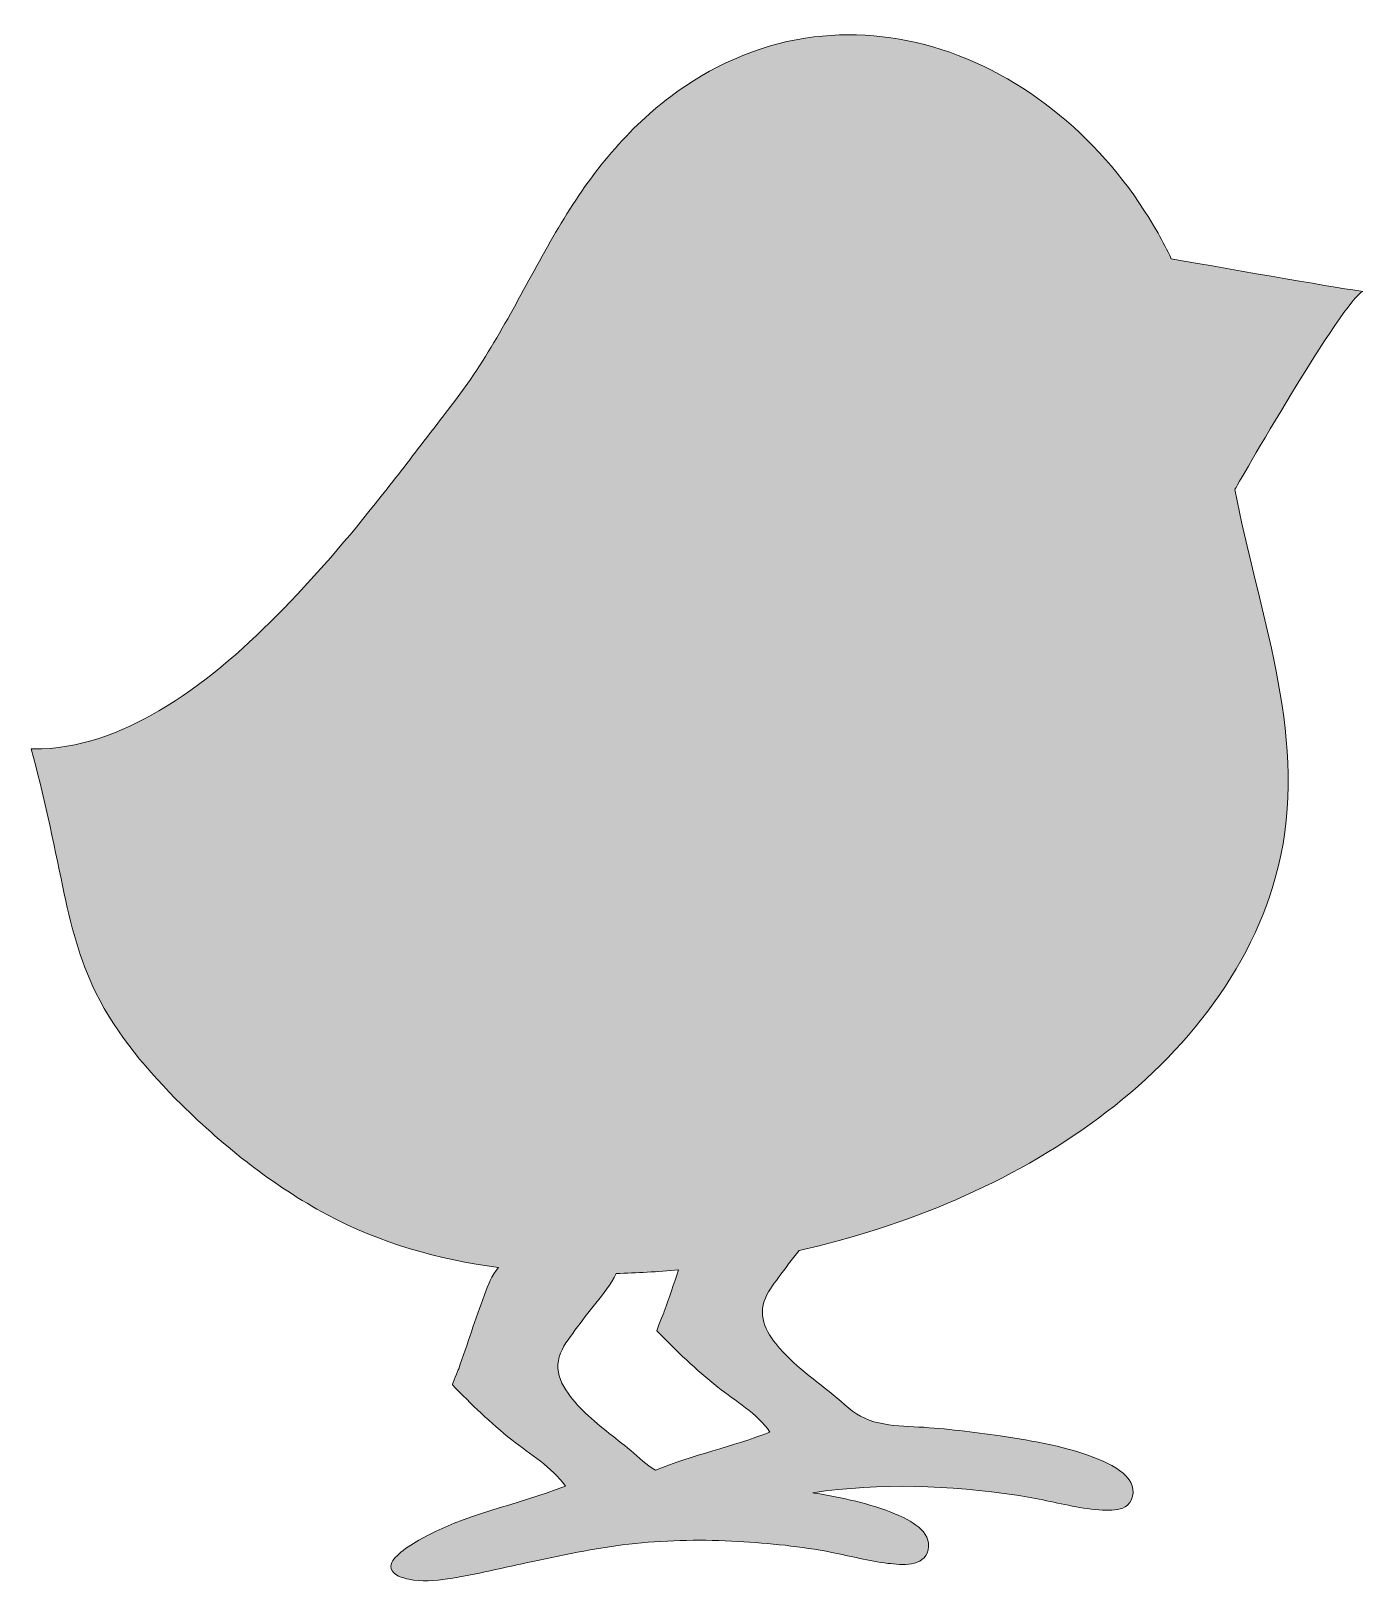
# Model space of a CAD drawing. Header units: inches. Extents: x 0 to 88, y 0 to 102.
import ezdxf

# ---------------------------------------------------------------- set-up
doc = ezdxf.new("R2010")
doc.units = ezdxf.units.IN
doc.header["$MEASUREMENT"] = 0
doc.layers.add('Layer 1', color=7, linetype='Continuous')

msp = doc.modelspace()

# ---------------------------------------------------------------- hatches: boundary and pattern name
at = {"layer": 'Layer 1', "true_color": 0xf7da31}
h = msp.add_hatch(color=40, dxfattribs=at)
h.dxf.hatch_style = 2
edge = h.paths.add_edge_path()
edge.add_spline(control_points=[(59.81, 100.64), (56.94, 101.56), (53.87, 101.85), (50.88, 101.38), (47.66, 100.88), (44.64, 99.5), (42.04, 97.55), (38.96, 95.23), (36.61, 92.21), (34.66, 88.92), (32.7, 85.62), (31.06, 82.12), (28.88, 78.95), (27.97, 77.65), (26.97, 76.4), (26.01, 75.13), (25.02, 73.84), (24.03, 72.55), (23.02, 71.28), (20.86, 68.56), (18.61, 65.9), (16.15, 63.43), (13.82, 61.08), (11.28, 58.86), (8.41, 57.18), (5.92, 55.71), (3.1, 54.64), (0.17, 54.67), (0.11, 54.67), (0.06, 54.67), (0, 54.67), (0.86, 51.68), (1.46, 48.64), (2.09, 45.59), (2.59, 43.2), (3.18, 40.83), (4.27, 38.64), (5.65, 35.86), (7.7, 33.47), (9.89, 31.3), (12.74, 28.49), (15.92, 25.97), (19.45, 24.07), (22.98, 22.18), (26.77, 21.12), (30.72, 20.6), (30.27, 20.03), (30.04, 19.47), (29.8, 18.8), (29.5, 17.99), (29.22, 17.18), (28.94, 16.36), (28.67, 15.55), (28.39, 14.75), (28.11, 13.94), (28.08, 13.87), (27.67, 12.9), (27.69, 12.88), (28.94, 11.61), (30.21, 10.37), (31.6, 9.26), (32.8, 8.3), (34.23, 7.51), (35.12, 6.23), (31.93, 4.96), (28.48, 4.41), (25.48, 2.67), (25.01, 2.4), (24.55, 2.11), (24.15, 1.74), (23.91, 1.52), (23.58, 1.17), (23.66, 0.81), (23.78, 0.35), (24.45, 0.19), (24.83, 0.11), (25.66, -0.07), (26.55, 0), (27.38, 0.13), (29.26, 0.4), (31.11, 0.89), (32.97, 1.28), (35.21, 1.75), (37.44, 2.22), (39.72, 2.46), (41.96, 2.69), (44.22, 2.72), (46.46, 2.59), (48.52, 2.47), (50.61, 2.27), (52.63, 1.87), (53.86, 1.63), (55.07, 1.3), (56.32, 1.15), (57.23, 1.05), (58.68, 0.88), (58.96, 2.03), (59.25, 3.26), (57.73, 4.01), (56.82, 4.39), (55.14, 5.1), (53.3, 5.46), (51.5, 5.77), (51.46, 5.78), (51.42, 5.78), (51.38, 5.79), (55.84, 6.46), (60.35, 6.28), (64.8, 5.63), (66.11, 5.44), (67.38, 5.11), (68.68, 4.87), (69.34, 4.75), (70.01, 4.65), (70.68, 4.65), (71.13, 4.64), (71.7, 4.66), (72.06, 4.97), (72.55, 5.38), (72.51, 6.17), (72.17, 6.65), (71.72, 7.28), (70.94, 7.66), (70.24, 7.95), (68.18, 8.81), (65.9, 9.2), (63.69, 9.52), (61.93, 9.78), (60.13, 10.01), (58.35, 10.11), (57.47, 10.16), (56.58, 10.18), (55.72, 10.38), (54.84, 10.57), (54.16, 10.97), (53.49, 11.57), (52.15, 12.77), (50.61, 13.74), (49.39, 15.07), (48.58, 15.96), (47.76, 17.11), (48.19, 18.37), (48.39, 18.94), (48.76, 19.45), (49.12, 19.93), (49.56, 20.53), (50.01, 21.12), (50.48, 21.71), (57.5, 23.3), (64.36, 26.11), (70.16, 30.41), (75.88, 34.65), (80.65, 40.59), (82.14, 47.68), (83.86, 55.83), (80.61, 63.81), (79.12, 71.72), (79.12, 71.72), (86.26, 84.22), (87.54, 84.74), (86.45, 84.86), (79.28, 86.12), (74.94, 86.88), (74.67, 87.45), (74.39, 88.01), (74.07, 88.56), (70.95, 94.08), (65.91, 98.69), (59.81, 100.64)], knot_values=[0, 0, 0, 0, 1, 1, 1, 2, 2, 2, 3, 3, 3, 4, 4, 4, 5, 5, 5, 6, 6, 6, 7, 7, 7, 8, 8, 8, 9, 9, 9, 10, 10, 10, 11, 11, 11, 12, 12, 12, 13, 13, 13, 14, 14, 14, 15, 15, 15, 16, 16, 16, 17, 17, 17, 18, 18, 18, 19, 19, 19, 20, 20, 20, 21, 21, 21, 22, 22, 22, 23, 23, 23, 24, 24, 24, 25, 25, 25, 26, 26, 26, 27, 27, 27, 28, 28, 28, 29, 29, 29, 30, 30, 30, 31, 31, 31, 32, 32, 32, 33, 33, 33, 34, 34, 34, 35, 35, 35, 36, 36, 36, 37, 37, 37, 38, 38, 38, 39, 39, 39, 40, 40, 40, 41, 41, 41, 42, 42, 42, 43, 43, 43, 44, 44, 44, 45, 45, 45, 46, 46, 46, 47, 47, 47, 48, 48, 48, 49, 49, 49, 50, 50, 50, 51, 51, 51, 52, 52, 52, 53, 53, 53, 54, 54, 54, 55, 55, 55, 56, 56, 56, 56], degree=3, periodic=1)
edge = h.paths.add_edge_path()
edge.add_spline(control_points=[(48.56, 9.78), (46.11, 8.81), (43.49, 8.29), (41.04, 7.27), (40.43, 7.6), (39.95, 8.12), (39.42, 8.56), (38.89, 9), (38.34, 9.42), (37.8, 9.85), (36.76, 10.69), (35.7, 11.6), (35.02, 12.77), (34.66, 13.38), (34.52, 14.04), (34.72, 14.72), (34.92, 15.37), (35.35, 15.93), (35.75, 16.47), (36.2, 17.07), (36.65, 17.67), (37.13, 18.25), (37.62, 18.86), (38.13, 19.49), (38.45, 20.2), (39.81, 20.23), (41.18, 20.31), (42.56, 20.44), (42.25, 19.52), (41.94, 18.61), (41.62, 17.7), (41.59, 17.61), (41.1, 16.46), (41.13, 16.44), (42.4, 15.13), (43.71, 13.86), (45.14, 12.73), (46.29, 11.82), (47.72, 11), (48.56, 9.78)], knot_values=[0, 0, 0, 0, 1, 1, 1, 2, 2, 2, 3, 3, 3, 4, 4, 4, 5, 5, 5, 6, 6, 6, 7, 7, 7, 8, 8, 8, 9, 9, 9, 10, 10, 10, 11, 11, 11, 12, 12, 12, 13, 13, 13, 13], degree=3, periodic=1)

# ---------------------------------------------------------------- linework, layer by layer
at = {"layer": 'Layer 1', "lineweight": 0}
for points, knots in [([(59.81, 100.64), (56.94, 101.56), (53.87, 101.85), (50.88, 101.38), (47.66, 100.88), (44.64, 99.5), (42.04, 97.55), (38.96, 95.23), (36.61, 92.21), (34.66, 88.92), (32.7, 85.62), (31.06, 82.12), (28.88, 78.95), (27.97, 77.65), (26.97, 76.4), (26.01, 75.13), (25.02, 73.84), (24.03, 72.55), (23.02, 71.28), (20.86, 68.56), (18.61, 65.9), (16.15, 63.43), (13.82, 61.08), (11.28, 58.86), (8.41, 57.18), (5.92, 55.71), (3.1, 54.64), (0.17, 54.67), (0.11, 54.67), (0.06, 54.67), (0, 54.67), (0.86, 51.68), (1.46, 48.64), (2.09, 45.59), (2.59, 43.2), (3.18, 40.83), (4.27, 38.64), (5.65, 35.86), (7.7, 33.47), (9.89, 31.3), (12.74, 28.49), (15.92, 25.97), (19.45, 24.07), (22.98, 22.18), (26.77, 21.12), (30.72, 20.6), (30.27, 20.03), (30.04, 19.47), (29.8, 18.8), (29.5, 17.99), (29.22, 17.18), (28.94, 16.36), (28.67, 15.55), (28.39, 14.75), (28.11, 13.94), (28.08, 13.87), (27.67, 12.9), (27.69, 12.88), (28.94, 11.61), (30.21, 10.37), (31.6, 9.26), (32.8, 8.3), (34.23, 7.51), (35.12, 6.23), (31.93, 4.96), (28.48, 4.41), (25.48, 2.67), (25.01, 2.4), (24.55, 2.11), (24.15, 1.74), (23.91, 1.52), (23.58, 1.17), (23.66, 0.81), (23.78, 0.35), (24.45, 0.19), (24.83, 0.11), (25.66, -0.07), (26.55, 0), (27.38, 0.13), (29.26, 0.4), (31.11, 0.89), (32.97, 1.28), (35.21, 1.75), (37.44, 2.22), (39.72, 2.46), (41.96, 2.69), (44.22, 2.72), (46.46, 2.59), (48.52, 2.47), (50.61, 2.27), (52.63, 1.87), (53.86, 1.63), (55.07, 1.3), (56.32, 1.15), (57.23, 1.05), (58.68, 0.88), (58.96, 2.03), (59.25, 3.26), (57.73, 4.01), (56.82, 4.39), (55.14, 5.1), (53.3, 5.46), (51.5, 5.77), (51.46, 5.78), (51.42, 5.78), (51.38, 5.79), (55.84, 6.46), (60.35, 6.28), (64.8, 5.63), (66.11, 5.44), (67.38, 5.11), (68.68, 4.87), (69.34, 4.75), (70.01, 4.65), (70.68, 4.65), (71.13, 4.64), (71.7, 4.66), (72.06, 4.97), (72.55, 5.38), (72.51, 6.17), (72.17, 6.65), (71.72, 7.28), (70.94, 7.66), (70.24, 7.95), (68.18, 8.81), (65.9, 9.2), (63.69, 9.52), (61.93, 9.78), (60.13, 10.01), (58.35, 10.11), (57.47, 10.16), (56.58, 10.18), (55.72, 10.38), (54.84, 10.57), (54.16, 10.97), (53.49, 11.57), (52.15, 12.77), (50.61, 13.74), (49.39, 15.07), (48.58, 15.96), (47.76, 17.11), (48.19, 18.37), (48.39, 18.94), (48.76, 19.45), (49.12, 19.93), (49.56, 20.53), (50.01, 21.12), (50.48, 21.71), (57.5, 23.3), (64.36, 26.11), (70.16, 30.41), (75.88, 34.65), (80.65, 40.59), (82.14, 47.68), (83.86, 55.83), (80.61, 63.81), (79.12, 71.72), (79.12, 71.72), (86.26, 84.22), (87.54, 84.74), (86.45, 84.86), (79.28, 86.12), (74.94, 86.88), (74.67, 87.45), (74.39, 88.01), (74.07, 88.56), (70.95, 94.08), (65.91, 98.69), (59.81, 100.64)], [0, 0, 0, 0, 1, 1, 1, 2, 2, 2, 3, 3, 3, 4, 4, 4, 5, 5, 5, 6, 6, 6, 7, 7, 7, 8, 8, 8, 9, 9, 9, 10, 10, 10, 11, 11, 11, 12, 12, 12, 13, 13, 13, 14, 14, 14, 15, 15, 15, 16, 16, 16, 17, 17, 17, 18, 18, 18, 19, 19, 19, 20, 20, 20, 21, 21, 21, 22, 22, 22, 23, 23, 23, 24, 24, 24, 25, 25, 25, 26, 26, 26, 27, 27, 27, 28, 28, 28, 29, 29, 29, 30, 30, 30, 31, 31, 31, 32, 32, 32, 33, 33, 33, 34, 34, 34, 35, 35, 35, 36, 36, 36, 37, 37, 37, 38, 38, 38, 39, 39, 39, 40, 40, 40, 41, 41, 41, 42, 42, 42, 43, 43, 43, 44, 44, 44, 45, 45, 45, 46, 46, 46, 47, 47, 47, 48, 48, 48, 49, 49, 49, 50, 50, 50, 51, 51, 51, 52, 52, 52, 53, 53, 53, 54, 54, 54, 55, 55, 55, 56, 56, 56, 56]), ([(48.56, 9.78), (46.11, 8.81), (43.49, 8.29), (41.04, 7.27), (40.43, 7.6), (39.95, 8.12), (39.42, 8.56), (38.89, 9), (38.34, 9.42), (37.8, 9.85), (36.76, 10.69), (35.7, 11.6), (35.02, 12.77), (34.66, 13.38), (34.52, 14.04), (34.72, 14.72), (34.92, 15.37), (35.35, 15.93), (35.75, 16.47), (36.2, 17.07), (36.65, 17.67), (37.13, 18.25), (37.62, 18.86), (38.13, 19.49), (38.45, 20.2), (39.81, 20.23), (41.18, 20.31), (42.56, 20.44), (42.25, 19.52), (41.94, 18.61), (41.62, 17.7), (41.59, 17.61), (41.1, 16.46), (41.13, 16.44), (42.4, 15.13), (43.71, 13.86), (45.14, 12.73), (46.29, 11.82), (47.72, 11), (48.56, 9.78)], [0, 0, 0, 0, 1, 1, 1, 2, 2, 2, 3, 3, 3, 4, 4, 4, 5, 5, 5, 6, 6, 6, 7, 7, 7, 8, 8, 8, 9, 9, 9, 10, 10, 10, 11, 11, 11, 12, 12, 12, 13, 13, 13, 13])]:
    msp.add_open_spline(points, degree=3, knots=knots, dxfattribs=at)

doc.saveas('drawing.dxf')
